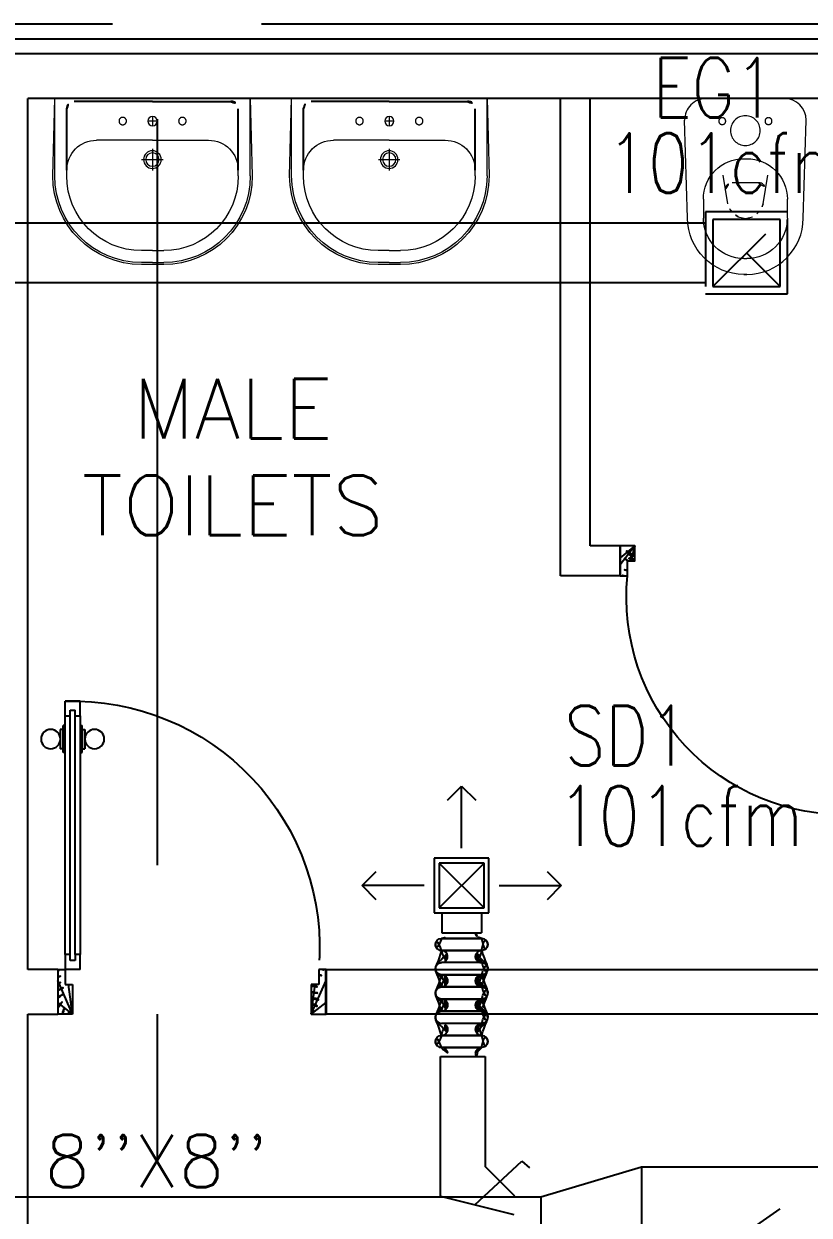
# Model space of a CAD drawing. Extents: x 417866230.2 to 417866327.8, y 43498045.5 to 43498135.4.
# Drawn here: x 417866270.148 to 417866272.781, y 43498117.929 to 43498121.922 of the extents above; entities that cross this region are included whole.
import ezdxf
from ezdxf.enums import TextEntityAlignment as Align

# ---------------------------------------------------------------- set-up
doc = ezdxf.new("R2010")
doc.units = 0
doc.header["$MEASUREMENT"] = 0
for name, pattern in [('CENTERX2', [4, 2.5, -0.5, 0.5, -0.5]), ('DASHED', [0.75, 0.5, -0.25]), ('HIDDEN', [0.375, 0.25, -0.125]), ('HIDDEN2', [0.1875, 0.125, -0.0625])]:
    doc.linetypes.add(name, pattern=pattern)
for name, color, linetype in [('A-JEERI', 9, 'CONTINUOUS'), ('AXES', 11, 'CENTERX2'), ('DOOR', 9, 'CONTINUOUS'), ('DUCT', 6, 'CONTINUOUS'), ('EXDUCT', 10, 'CONTINUOUS'), ('FIX', 9, 'CONTINUOUS'), ('HAT', 12, 'CONTINUOUS'), ('INSUL', 9, 'CONTINUOUS'), ('M-AC-FLEX', 3, 'CONTINUOUS'), ('M-EGU.', 2, 'CONTINUOUS'), ('RM-NAME', 9, 'CONTINUOUS'), ('SCD', 2, 'CONTINUOUS'), ('WALL', 4, 'CONTINUOUS')]:
    doc.layers.add(name, color=color, linetype=linetype)
doc.styles.add('ROMANS', font='ROMANS.shx', dxfattribs={"width": 0.6})

# ---------------------------------------------------------------- blocks, each defined once
blk = doc.blocks.new('RM1')
at = {"layer": 'RM-NAME', "style": 'ROMANS'}
for tag, p in [('ROOMNAME1', (0, 323.8095238059759)), ('ROOMNAME2', (0, 0))]:
    blk.add_attdef(tag, text='', height=200, dxfattribs=at).set_placement(p, align=Align.MIDDLE)
blk = doc.blocks.new('DOOR90')
at = {"layer": 'DOOR', "color": 7, "linetype": 'ByBlock'}
for p, q in [((-150, 0), (0, 0)), ((-150, 0), (-150, -25)), ((0, -50), (-113.7099299924448, 0)), ((0, -50), (-40.1457343158545, 0)), ((0, -50), (0, 0)), ((-1000, -25), (-1050, -25)), ((-1050, -75), (-1050, -25)), ((-1050, -25), (-1050, -75)), ((-1000, -25), (-1000, -41.9999999999709)), ((-877.6424572214019, -17.79999999995925), (-967.6424572214019, -17.79999999995925)), ((-967.6424572214019, -25), (-967.6424572214019, -17.79999999995925)), ((-955.0424572214251, -8.799999999959255), (-890.2424572213786, -8.799999999959255)), ((-955.0424572214251, -17.79999999995925), (-955.0424572214251, -8.799999999959255)), ((-955.0424572214251, -17.79999999995925), (-890.2424572213786, -17.79999999995925)), ((-890.2424572213786, -17.79999999995925), (-890.2424572213786, -8.799999999959255)), ((-877.6424572214019, -25), (-877.6424572214019, -17.79999999995925)), ((-200, -25), (-150, -25)), ((-200, -42), (-200, -25)), ((-150, -25), (-100, -25)), ((-150, -75), (-150, -25)), ((-100, -25), (-100, -50)), ((0, -50), (-100, -36.64271395650576)), ((-1000, -75), (-1050, -74.99999999947613)), ((-1000, -41.9999999999709), (-1020, -41.9999999999709)), ((-1020, -42), (-1020, -58)), ((-1000, -58), (-1020, -58)), ((-1000, -58), (-1000, -75)), ((-967.6424572214019, -75), (-967.6424572214019, -82.20000000004075)), ((-877.6424572214019, -75), (-877.6424572214019, -82.20000000004075)), ((-180, -42), (-200, -42)), ((-200, -58), (-180, -58)), ((-200, -75), (-200, -58)), ((-150, -75), (-200, -75)), ((-180, -58), (-180, -42)), ((-100, -50), (0, -50)), ((-877.6424572214019, -82.20000000004075), (-967.6424572214019, -82.20000000004075)), ((-955.0424572214251, -82.20000000004075), (-890.2424572213786, -82.20000000004075)), ((-955.0424572214251, -82.20000000004075), (-955.0424572214251, -91.20000000004075)), ((-955.0424572214251, -91.20000000004075), (-890.2424572213786, -91.20000000004075)), ((-890.2424572213786, -82.20000000004075), (-890.2424572213786, -91.20000000004075)), ((-150, -875), (-100, -875)), ((-150, -900), (-150, -875)), ((0, -850), (-113.7099299924448, -900)), ((-100, -875), (-100, -850)), ((0, -850), (-100, -863.3572860434942)), ((-100, -850), (0, -850)), ((0, -850), (-40.1457343158545, -900)), ((0, -850), (0, -900)), ((-150, -900), (0, -900)), ((0, -900), (-150, -900))]:
    blk.add_line(p, q, dxfattribs=at)
at = {"layer": 'DOOR', "linetype": 'ByBlock'}
for p, q in [((-200, -25), (-1000, -25)), ((-200, -42), (-1000, -41.9999999999709)), ((-200, -58), (-1000, -58)), ((-1000, -75), (-200, -75))]:
    blk.add_line(p, q, dxfattribs=at)
at = {"layer": 'DOOR', "color": 7, "linetype": 'ByBlock'}
for centre in [(-922.6424572214019, 23.53094421501737), (-922.6424572214019, -123.5309442149592)]:
    blk.add_circle(centre, 32.39999999998526, dxfattribs=at)
for centre, radius, start, end in [((0, -50), 154.4019578127773, 161.1052885482714, 166.2857707768669), ((0, -50), 94.40195781277725, 148.0181880328085, 180), ((0, -50), 134.4019578127773, 158.159849394549, 169.2800236450682), ((0, -50), 114.4019578127773, 154.0838418822192, 167.37742587102), ((0, -50), 74.40195781277725, 137.7764264185456, 180), ((0, -50), 54.40195781277725, 113.2073828924446, 180), ((0, -50), 34.40195781277725, 90, 180), ((0, -50), 14.40195781277725, 90, 180), ((0, -850), 134.4019578127773, 190.7199763549318, 201.840150605451), ((0, -850), 94.40195781277725, 180, 211.9818119671915), ((0, -850), 74.40195781277725, 180, 222.2235735814543), ((0, -850), 54.40195781277725, 180, 246.7926171075554), ((0, -850), 34.40195781277725, 180, 270), ((0, -850), 14.40195781277725, 180, 270), ((0, -850), 154.4019578127773, 193.7142292231331, 198.8947114517286)]:
    blk.add_arc(centre, radius, start, end, dxfattribs=at)
at = {"layer": 'DOOR', "linetype": 'HIDDEN', "ltscale": 0.5}
blk.add_arc((-222.2222222220153, -49.99999999976717), 828.155208510499, 178.270116378131, 275.0030377036063, dxfattribs=at)
blk = doc.blocks.new('LAV-003')
at = {"layer": 'FIX', "linetype": 'ByBlock'}
blk.add_line((-327.5, -25), (327.5, -25), dxfattribs=at)
at = {"layer": 'FIX', "linetype": 'Continuous', "lineweight": 20}
for p, q in [((-327.5, -285), (-327.5, -25)), ((327.5, -285), (327.5, -25)), ((0, -165), (-187.4999999999418, -165)), ((0, -165), (187.4999999999418, -165)), ((-287.5, -284.9999999999854), (-287.4999999999418, -264.9999999998545)), ((287.5, -284.9999999999854), (287.4999999999418, -264.9999999998545)), ((0, -535), (-37.5, -535)), ((0, -535), (37.5, -535)), ((0, -575), (-37.5, -575)), ((0, -575), (37.5, -575))]:
    blk.add_line(p, q, dxfattribs=at)
at = {"layer": 'FIX', "linetype": 'ByBlock', "ltscale": 0.3}
for p, q in [((-5.820766091346741e-11, -34.99999999755528), (-262.499999999709, -34.99999999752617)), ((5.820766091346741e-11, -34.99999999755528), (262.499999999709, -34.99999999752617)), ((-287.4999999999418, -264.999999999709), (-287.499999999709, -59.99999999749707)), ((287.4999999999418, -264.999999999709), (287.499999999709, -59.99999999749707))]:
    blk.add_line(p, q, dxfattribs=at)
at = {"layer": 'FIX', "lineweight": 20}
for p, q in [((-15.61226091062417, -100.9398738824166), (15.48742383631179, -100.9398738824166)), ((-2.491287887096405e-08, -85.39003150164353), (-2.491287887096405e-08, -116.4897162631896))]:
    blk.add_line(p, q, dxfattribs=at)
at = {"layer": 'FIX', "linetype": 'DASHED', "lineweight": 20, "ltscale": 0.04}
for p, q in [((0, -193.8699674672098), (0, -266.1300325327902)), ((-35.66062099515693, -230.4694115376333), (36.59944407042349, -230.4694115376333))]:
    blk.add_line(p, q, dxfattribs=at)
at = {"layer": 'FIX', "linetype": 'Continuous', "lineweight": 20}
blk.add_lwpolyline([(294.805849117809, -25.00000000005821), (-5.820766091346741e-11, -25), (-327.5, -25), (-334.5, -284.9999999999854, 0.414213562373095), (-37.5, -582), (0, -581.9999999982538), (37.5, -582, 0.414213562373095), (334.5, -285), (327.5, -25), (5.820766091346741e-11, -25)], format="xyb", dxfattribs=at)
at = {"layer": 'FIX', "linetype": 'HIDDEN', "lineweight": 20, "ltscale": 0.05}
for centre in [(-100, -100.9398738824166), (99.99999997508712, -100.9398738824166)]:
    blk.add_circle(centre, 12.43987389819046, dxfattribs=at)
at = {"layer": 'FIX', "lineweight": 20}
for centre, radius in [((-2.491287887096405e-08, -100.9398738824166), 15.54984237273808), ((0.4694115376332775, -230), 29.5), ((0.4694115376332775, -230), 22.5)]:
    blk.add_circle(centre, radius, dxfattribs=at)
at = {"layer": 'FIX', "linetype": 'ByBlock', "ltscale": 0.3}
for centre, start, end in [((-262.499999999709, -59.99999999752617), 90, 180), ((262.499999999709, -59.99999999752617), 0, 90)]:
    blk.add_arc(centre, 25, start, end, dxfattribs=at)
at = {"layer": 'FIX', "linetype": 'Continuous', "lineweight": 20}
for centre, radius, start, end in [((-187.4999999999418, -265), 100, 90, 180), ((187.4999999999418, -265), 100, 0, 90), ((-37.5, -285), 290, 180, 270), ((-37.5, -285), 250, 180, 270), ((37.5, -285), 290, 270, 0), ((37.5, -285), 250, 270, 0)]:
    blk.add_arc(centre, radius, start, end, dxfattribs=at)
blk = doc.blocks.new('WC')
at = {"layer": 'FIX', "lineweight": 20}
for p, q in [((474.9999999413267, 140.8204326525447), (537.9999999286374, 140.8204326525447)), ((394.8190632528858, 75.68691823486006), (490.3663137183757, 60.12952448159922)), ((338.9999999767169, 4.820432680950034), (338.9999999767169, -4.817951826087665)), ((533.686589507095, 24.24526864886866), (539.5413532510865, 0.001240431301994249)), ((539.5413532510865, 0.001240431301994249), (533.686589507095, -24.24278778629377)), ((673.9999998932471, 4.820432681706734), (673.9999998932471, -4.817951825360069)), ((490.3663137183757, -60.12704361174838), (394.8190632528858, -75.6844373869535)), ((537.9999999286374, -140.8179517899407), (474.9999999413267, -140.8179517899407)), ((213.1572988978005, -203.8179517742828), (210.0000000034925, -203.8179517742828))]:
    blk.add_line(p, q, dxfattribs=at)
at = {"layer": 'FIX', "linetype": 'Continuous', "lineweight": 20}
blk.add_line((420.1086438769707, -47.34975640615448), (420.4314501879271, 44.6286713128502), dxfattribs=at)
at = {"layer": 'FIX', "lineweight": 20}
for points in [[(210.0000000031432, -203.8179517742828, -0.4142135623720295), (137.0000000270666, -130.8179517899407), (137.0000000270666, 0.001240427664015442), (137.0000000270666, 130.8204326531268, -0.4142135623805538), (210.0000000088476, 203.8204326368577)], [(726.999999880034, -4.820432680658996), (726.999999880034, 4.817951825360069, 0.414213562373095), (537.9999999286374, 193.8179517767567), (210.0000000029104, 203.8179517742537)], [(726.999999880034, 4.820432680658996), (726.999999880034, -4.817951825360069, -0.414213562373095), (537.9999999286374, -193.8179517767567), (210.0000000029104, -203.8179517742537)]]:
    blk.add_lwpolyline(points, format="xyb", dxfattribs=at)
at = {"layer": 'FIX', "linetype": 'HIDDEN', "lineweight": 20, "ltscale": 0.05}
for centre in [(213.1572988978005, 77.50124041197705), (213.1572988978005, -77.49875954940217)]:
    blk.add_circle(centre, 11.63803426258817, dxfattribs=at)
at = {"layer": 'FIX', "linetype": 'HIDDEN2', "lineweight": 20, "ltscale": 0.3}
blk.add_circle((245, 0), 49.81065704648448, dxfattribs=at)
at = {"layer": 'FIX', "lineweight": 20}
for centre, radius, start, end in [((474.9999999444699, 4.820432684820844), 135.999999967722, 90.00000000333506, 180.0000000016675), ((537.9999999254942, 4.820432684820844), 135.999999967722, 359.9999999983325, 90), ((464.3609761304106, -17.61048578153714), 81.97430560104621, 51.07583289591406, 71.50404722140216), ((473.0448338629212, -6.857746605353896), 68.15291692588886, 27.15318190886178, 51.07583290867439), ((474.9999999413267, -4.817951825360069), 135.9999999645952, 180, 270), ((473.0448338628048, 6.860227468045196), 68.15291692606822, 308.9241670913256, 332.8468180911382), ((537.9999999286374, -4.817951825360069), 135.9999999645952, 270, 0), ((464.360976150725, 17.61296664757538), 81.97430559098913, 288.495952764492, 308.9241670913256)]:
    blk.add_arc(centre, radius, start, end, dxfattribs=at)
at = {"layer": 'FIX', "linetype": 'Continuous', "lineweight": 20}
for centre, start, end in [((442.6786698182113, 45.53535193303833), 88.38785175708362, 182.3337855616429), ((442.355863507255, -45.58543171666679), 177.6662144383571, 271.6121482429164)]:
    blk.add_arc(centre, 22.26568775101992, start, end, dxfattribs=at)

msp = doc.modelspace()

# ---------------------------------------------------------------- linework, layer by layer
at = {"layer": 'AXES'}
for p, q in [((417866230.9454184, 43498121.92208099), (417866300.0368633, 43498121.92208099)), ((417866270.5968633, 43498063.10208099), (417866270.5968633, 43498121.92208099))]:
    msp.add_line(p, q, dxfattribs=at)
at = {"layer": 'DOOR', "linetype": 'ByBlock'}
for q in [(417866272.1468633, 43498120.10837106), (417866272.1468633, 43498120.13193525), (417866272.1468633, 43498120.17208099)]:
    msp.add_line((417866272.1968632, 43498120.17208099), q, dxfattribs=at)
msp.add_lwpolyline([(417866272.1468632, 43498120.07208098), (417866272.1468632, 43498120.17208099), (417866272.1468632, 43498120.07208098), (417866272.1718633, 43498120.07208098), (417866272.1718633, 43498120.12208099), (417866272.1968632, 43498120.12208099), (417866272.1968632, 43498120.17208099), (417866272.183506, 43498120.12208099)], dxfattribs=at)
at = {"layer": 'DOOR', "linetype": 'ByBlock', "extrusion": (0, 0, -0.9999999999999998)}
for centre, major_axis, ratio, start_param, end_param in [((417866272.1968632, 43498120.17208099), (-0.02432585740098149, -0.02432585740098149), 0.9999999980101736, -0.7853981643923614, 0.7853981643923613), ((417866272.1968632, 43498120.22208099), (0.06675226383372117, -0.06675226383372117), 0.9999999997154557, 0.7853981635397204, 1.343586083062121), ((417866272.1355506, 43498120.19148286), (-0.06940805745641557, -0.04260931153294031), 0.9135415760986573, 4.3439187847685, 5.080859165886585)]:
    msp.add_ellipse(centre, major_axis=major_axis, ratio=ratio, start_param=start_param, end_param=end_param, dxfattribs=at)
at = {"layer": 'DOOR', "linetype": 'ByBlock', "extrusion": (0, 0, -1)}
for centre, major_axis, ratio, start_param, end_param in [((417866272.1968632, 43498120.17208099), (0.01018372190455905, -0.01018372190455905), 0.9999999999910854, 0.7853981634019056, 2.356194490187888), ((417866272.1968632, 43498120.17208099), (0.03846799291277888, -0.03846799291277888), 0.9999999983842791, 1.190443431403764, 1.951149247597502), ((417866272.1968632, 43498120.22208099), (0.09503653500091416, -0.09503653500091416), 0.9999999981210058, 0.9724970474053845, 1.166580701316087), ((417866272.1968632, 43498120.22208099), (-0.1091786697218845, -0.1091786697218845), 0.9999999888769485, -0.5460397141650581, -0.455623241756119)]:
    msp.add_ellipse(centre, major_axis=major_axis, ratio=ratio, start_param=start_param, end_param=end_param, dxfattribs=at)
at = {"layer": 'DOOR', "linetype": 'HIDDEN', "ltscale": 0.5, "extrusion": (0, 0, -1)}
msp.add_ellipse((417866272.8968633, 43498120.00020599), major_axis=(0.5151655094649454, -0.5151655094649454), ratio=0.9999999999351415, start_param=0.7510768820892314, end_param=2.455009536361686, dxfattribs=at)
at = {"layer": 'DUCT'}
for p, q in [((417866271.5445889, 43498117.99229097), (417866271.5445889, 43498118.46102054)), ((417866271.5445889, 43498118.46102054), (417866271.6945889, 43498118.46102054)), ((417866271.6945889, 43498118.46102054), (417866271.6945889, 43498118.09229097)), ((417866271.6600785, 43498117.96378146), (417866271.8179024, 43498118.11039875)), ((417866271.7945889, 43498117.99229097), (417866271.6945889, 43498118.09229097)), ((417866271.8179024, 43498118.11039875), (417866271.8179024, 43498118.11039875)), ((417866271.8179024, 43498118.11039875), (417866271.8437408, 43498118.08712427)), ((417866271.8811027, 43498117.99054228), (417866272.2193376, 43498118.09054228)), ((417866272.2193376, 43498118.09054228), (417866280.1641046, 43498118.09054228)), ((417866272.2193376, 43498118.09054228), (417866272.2193376, 43498117.79054227)), ((417866268.4796817, 43498117.99054228), (417866271.8811027, 43498117.99054228)), ((417866271.5445889, 43498117.99229097), (417866271.7907908, 43498117.93151411)), ((417866271.8811027, 43498117.99054228), (417866271.8811027, 43498117.79054227)), ((417866272.481824, 43498117.80907523), (417866272.683349, 43498117.95018454))]:
    msp.add_line(p, q, dxfattribs=at)
at = {"layer": 'EXDUCT', "linetype": 'Continuous'}
for p, q in [((417866272.4334249, 43498121.25427355), (417866261.9720961, 43498121.25427355)), ((417866272.4334249, 43498121.05427355), (417866261.9720961, 43498121.05427355))]:
    msp.add_line(p, q, dxfattribs=at)
at = {"layer": 'INSUL'}
for p, q in [((417866269.68314, 43498121.87208098), (417866273.8968632, 43498121.87208098)), ((417866269.68314, 43498121.82208098), (417866273.8968632, 43498121.82208098))]:
    msp.add_line(p, q, dxfattribs=at)
at = {"layer": 'M-AC-FLEX', "color": 11}
for p, q in [((417866271.5478028, 43498118.85616326), (417866271.6828984, 43498118.85616326)), ((417866271.5478028, 43498118.85616326), (417866271.6828984, 43498118.85616326)), ((417866271.6832555, 43498118.85616648), (417866271.5481599, 43498118.85616648)), ((417866271.6832555, 43498118.85616648), (417866271.5481599, 43498118.85616648)), ((417866271.5478028, 43498118.81614387), (417866271.6828984, 43498118.81614387)), ((417866271.5478028, 43498118.81614387), (417866271.6828984, 43498118.81614387)), ((417866271.6832555, 43498118.81614059), (417866271.5481599, 43498118.81614059)), ((417866271.6832555, 43498118.81614059), (417866271.5481599, 43498118.81614059)), ((417866271.6832555, 43498118.77540708), (417866271.5481599, 43498118.77540708)), ((417866271.6832555, 43498118.77540696), (417866271.5481599, 43498118.77540696)), ((417866271.6832555, 43498118.77540684), (417866271.5481599, 43498118.77540684)), ((417866271.6832555, 43498118.77540683), (417866271.5481599, 43498118.77540683)), ((417866271.5478028, 43498118.7346765), (417866271.6828984, 43498118.7346765)), ((417866271.5478028, 43498118.7346765), (417866271.6828984, 43498118.7346765)), ((417866271.6832555, 43498118.73467351), (417866271.5481599, 43498118.73467351)), ((417866271.6832555, 43498118.73467349), (417866271.5481599, 43498118.73467349)), ((417866271.6832555, 43498118.73467337), (417866271.5481599, 43498118.73467337)), ((417866271.6832555, 43498118.73467326), (417866271.5481599, 43498118.73467326)), ((417866271.6832555, 43498118.73467322), (417866271.5481599, 43498118.73467322)), ((417866271.6832555, 43498118.73467322), (417866271.5481599, 43498118.73467322)), ((417866271.5478028, 43498118.69393647), (417866271.6828984, 43498118.69393647)), ((417866271.5478028, 43498118.69393647), (417866271.6828984, 43498118.69393647)), ((417866271.6832555, 43498118.69393975), (417866271.5481599, 43498118.69393975)), ((417866271.6832555, 43498118.69393975), (417866271.5481599, 43498118.69393975)), ((417866271.6832555, 43498118.69393972), (417866271.5481599, 43498118.69393972)), ((417866271.6832555, 43498118.6939397), (417866271.5481599, 43498118.6939397)), ((417866271.6832555, 43498118.6939396), (417866271.5481599, 43498118.6939396)), ((417866271.6832555, 43498118.69393959), (417866271.5481599, 43498118.69393959)), ((417866271.6832555, 43498118.69393948), (417866271.5481599, 43498118.69393948)), ((417866271.6832555, 43498118.69393947), (417866271.5481599, 43498118.69393947)), ((417866271.6832555, 43498118.69393947), (417866271.5481599, 43498118.69393947)), ((417866271.6832555, 43498118.69393945), (417866271.5481599, 43498118.69393945)), ((417866271.5478028, 43498118.65320913), (417866271.6828984, 43498118.65320913)), ((417866271.5478028, 43498118.65320913), (417866271.6828984, 43498118.65320913)), ((417866271.6832555, 43498118.65320615), (417866271.5481599, 43498118.65320615)), ((417866271.6832555, 43498118.65320613), (417866271.5481599, 43498118.65320613)), ((417866271.6832555, 43498118.65320613), (417866271.5481599, 43498118.65320613)), ((417866271.6832555, 43498118.65320612), (417866271.5481599, 43498118.65320612)), ((417866271.6832555, 43498118.65320601), (417866271.5481599, 43498118.65320601)), ((417866271.6832555, 43498118.653206), (417866271.5481599, 43498118.653206)), ((417866271.6832555, 43498118.6532059), (417866271.5481599, 43498118.6532059)), ((417866271.6832555, 43498118.65320589), (417866271.5481599, 43498118.65320589)), ((417866271.6832555, 43498118.65320586), (417866271.5481599, 43498118.65320586)), ((417866271.6832555, 43498118.65320586), (417866271.5481599, 43498118.65320586)), ((417866271.5478028, 43498118.61246911), (417866271.6828984, 43498118.61246911)), ((417866271.5478028, 43498118.61246911), (417866271.6828984, 43498118.61246911)), ((417866271.6832555, 43498118.61247239), (417866271.5481599, 43498118.61247239)), ((417866271.6832555, 43498118.61247239), (417866271.5481599, 43498118.61247239)), ((417866271.6832555, 43498118.61247234), (417866271.5481599, 43498118.61247234)), ((417866271.6832555, 43498118.61247223), (417866271.5481599, 43498118.61247223)), ((417866271.6832555, 43498118.61247211), (417866271.5481599, 43498118.61247211)), ((417866271.6832555, 43498118.61247209), (417866271.5481599, 43498118.61247209)), ((417866271.6832555, 43498118.57173877), (417866271.5481599, 43498118.57173877)), ((417866271.6832555, 43498118.57173876), (417866271.5481599, 43498118.57173876)), ((417866271.6832555, 43498118.57173864), (417866271.5481599, 43498118.57173864)), ((417866271.6832555, 43498118.57173853), (417866271.5481599, 43498118.57173853)), ((417866271.5478028, 43498118.53100186), (417866271.6828984, 43498118.53100186)), ((417866271.5478028, 43498118.53100186), (417866271.6828984, 43498118.53100186)), ((417866271.5478028, 43498118.53100173), (417866271.6828984, 43498118.53100173)), ((417866271.5478028, 43498118.53100173), (417866271.6828984, 43498118.53100173)), ((417866271.6832555, 43498118.53100508), (417866271.5481599, 43498118.53100508)), ((417866271.6832555, 43498118.53100508), (417866271.5481599, 43498118.53100508)), ((417866271.6832555, 43498118.53100501), (417866271.5481599, 43498118.53100501)), ((417866271.6832555, 43498118.53100501), (417866271.5481599, 43498118.53100501)), ((417866271.5478028, 43498118.49098247), (417866271.6828984, 43498118.49098247)), ((417866271.5478028, 43498118.49098247), (417866271.6828984, 43498118.49098247)), ((417866271.5478028, 43498118.49098235), (417866271.6828984, 43498118.49098235)), ((417866271.5478028, 43498118.49098235), (417866271.6828984, 43498118.49098235)), ((417866271.6832555, 43498118.49097919), (417866271.5481599, 43498118.49097919)), ((417866271.6832555, 43498118.49097919), (417866271.5481599, 43498118.49097919)), ((417866271.6832555, 43498118.49097912), (417866271.5481599, 43498118.49097912)), ((417866271.6832555, 43498118.49097912), (417866271.5481599, 43498118.49097912))]:
    msp.add_line(p, q, dxfattribs=at)
at = {"layer": 'M-AC-FLEX'}
for points in [[(417866271.5481599, 43498118.85616641, 0.9998379277357049), (417866271.5474457, 43498118.8161407)], [(417866271.5481599, 43498118.85616641, 0.9998379277357049), (417866271.5474457, 43498118.8161407)], [(417866271.5481599, 43498118.8161407, -0.9998379277357049), (417866271.5474457, 43498118.85616641)], [(417866271.5481599, 43498118.8161407, -0.9998379277357049), (417866271.5474457, 43498118.85616641)], [(417866271.5481702, 43498118.85616648, -0.004509969774748916), (417866271.5478028, 43498118.8561632, 0.008922227067377475), (417866271.5470886, 43498118.8561632)], [(417866271.5478028, 43498118.8561632, 0.008922204748517097), (417866271.5470886, 43498118.8561632)], [(417866271.5474457, 43498118.85616641, -0.004461024754221227), (417866271.5478028, 43498118.8561632)], [(417866271.5474457, 43498118.85616641, -0.004461024754221227), (417866271.5478028, 43498118.8561632)], [(417866271.5481599, 43498118.85616641, 0.3943784874611519), (417866271.5684794, 43498118.87514534, 0.3943784874611519)], [(417866271.6832555, 43498118.85616641, -0.3943784874611519), (417866271.662936, 43498118.87514534, -0.3943784874611519)], [(417866271.6629361, 43498118.87514534, 0.3943788644347482), (417866271.6832555, 43498118.85616641)], [(417866271.682531, 43498118.85616648, 0.004509969774748916), (417866271.6828984, 43498118.8561632, -1.018005099723095), (417866271.6828984, 43498118.8161438)], [(417866271.682531, 43498118.81614058, -0.004509969774748916), (417866271.6828984, 43498118.8161438, 1.018005099723095), (417866271.6828984, 43498118.8561632)], [(417866271.5481599, 43498118.8161407, -1), (417866271.5481599, 43498118.77540701, 0.9999999999999997), (417866271.5481599, 43498118.73467331)], [(417866271.5481702, 43498118.81614058, 0.004509969774748916), (417866271.5478028, 43498118.8161438, -0.008922227067377475), (417866271.5470886, 43498118.8161438)], [(417866271.5478028, 43498118.8161438, -0.008922204748517097), (417866271.5470886, 43498118.8161438)], [(417866271.5474457, 43498118.8161407, 0.004461024754221227), (417866271.5478028, 43498118.8161438)], [(417866271.5474457, 43498118.8161407, 0.004461024754221227), (417866271.5478028, 43498118.8161438)], [(417866271.6832555, 43498118.77540701, -1), (417866271.6832555, 43498118.8161407)], [(417866271.6832555, 43498118.8161407, 1), (417866271.6832555, 43498118.77540701, -0.9999999999999997), (417866271.6832555, 43498118.73467331)], [(417866271.5664485, 43498118.80473663, -0.5549272424908399), (417866271.5481599, 43498118.77540702, 0.9999999999999997), (417866271.5481599, 43498118.73467333)], [(417866271.5481599, 43498118.69393963, 1), (417866271.5481599, 43498118.73467333, -0.9999999999999997), (417866271.5481599, 43498118.77540702)], [(417866271.5664485, 43498118.70534371, 0.5549272424908399), (417866271.5481599, 43498118.73467331, -0.9999999999999997), (417866271.5481599, 43498118.77540701)], [(417866271.6832555, 43498118.77540702, -0.5549272424908399), (417866271.6649668, 43498118.80473663, -0.5549272424908399)], [(417866271.6649668, 43498118.80473663, 0.5549272424908399), (417866271.6832555, 43498118.77540702, -0.9999999999999997), (417866271.6832555, 43498118.73467333)], [(417866271.6832555, 43498118.69393963, -1), (417866271.6832555, 43498118.73467333, 0.9999999999999997), (417866271.6832555, 43498118.77540702)], [(417866271.6649668, 43498118.70534371, -0.5549272424908399), (417866271.6832555, 43498118.73467331, 0.9999999999999997), (417866271.6832555, 43498118.77540701)], [(417866271.6832555, 43498118.77540702, -1), (417866271.6832555, 43498118.73467333)], [(417866271.6832555, 43498118.73467333, 1), (417866271.6832555, 43498118.77540702)], [(417866271.6832555, 43498118.73467331, 1), (417866271.6832555, 43498118.77540701)], [(417866271.6832555, 43498118.77540701, -1), (417866271.6832555, 43498118.73467331)], [(417866271.5481599, 43498118.73467333, -1), (417866271.5481599, 43498118.69393963, 0.9999999999999997), (417866271.5481599, 43498118.65320594)], [(417866271.5481599, 43498118.73467333, -0.3143518314788673), (417866271.529146, 43498118.74744458, -0.3143518314788673)], [(417866271.529146, 43498118.74744456, 0.3045774732036388), (417866271.5474457, 43498118.73467333)], [(417866271.5481702, 43498118.73467321, 0.004509969774748916), (417866271.5478028, 43498118.73467643, -0.008922227067377475), (417866271.5470886, 43498118.73467643)], [(417866271.5478028, 43498118.73467643, -0.008922204748517097), (417866271.5470886, 43498118.73467643)], [(417866271.547301, 43498118.7346765, 0.001807992435049737), (417866271.5474457, 43498118.73467333)], [(417866271.5481599, 43498118.73467333, -0.01068952772708075), (417866271.5473042, 43498118.7346765, -0.01068952772708075)], [(417866271.5474457, 43498118.73467333, 0.004461024754221227), (417866271.5478028, 43498118.73467643)], [(417866271.5474457, 43498118.73467333, 0.004461024754221227), (417866271.5478028, 43498118.73467643)], [(417866271.6832555, 43498118.73467333, 1), (417866271.6832555, 43498118.69393963)], [(417866271.6832555, 43498118.69393963, -1), (417866271.6832555, 43498118.73467333)], [(417866271.6832555, 43498118.73467333, 1), (417866271.6832555, 43498118.69393963, -0.9999999999999997), (417866271.6832555, 43498118.65320594)], [(417866271.6832555, 43498118.73467331, 0.5549272424908399), (417866271.6649668, 43498118.70534371, 0.5549272424908399)], [(417866271.682531, 43498118.73467321, -0.004509970592332896), (417866271.6828984, 43498118.73467643, 0.3143822707148378), (417866271.7019123, 43498118.74744458, 0.3143822707148378)], [(417866271.6836168, 43498118.7346765, -0.008975123060799558), (417866271.6828984, 43498118.73467643)], [(417866271.5664485, 43498118.72326927, -0.5549272424908399), (417866271.5481599, 43498118.69393966, 0.9999999999999997), (417866271.5481599, 43498118.65320597)], [(417866271.5664485, 43498118.72326925, -0.5549272424908399), (417866271.5481599, 43498118.69393965, 0.9999999999999997), (417866271.5481599, 43498118.65320595)], [(417866271.5670761, 43498118.72185524, -0.5303388422204236), (417866271.5481599, 43498118.69393965, 0.9999999999999997), (417866271.5481599, 43498118.65320595)], [(417866271.5481599, 43498118.61247227, 1), (417866271.5481599, 43498118.65320597, -0.9999999999999997), (417866271.5481599, 43498118.69393966)], [(417866271.5670761, 43498118.62529036, 0.5303388422204236), (417866271.5481599, 43498118.65320595, -0.9999999999999997), (417866271.5481599, 43498118.69393965)], [(417866271.5664485, 43498118.62387635, 0.5549272424908399), (417866271.5481599, 43498118.65320595, -0.9999999999999997), (417866271.5481599, 43498118.69393965)], [(417866271.5664485, 43498118.62387633, 0.5549272424908399), (417866271.5481599, 43498118.65320594, -0.9999999999999997), (417866271.5481599, 43498118.69393963)], [(417866271.5481599, 43498118.69393963, 0.3143518314788673), (417866271.529146, 43498118.68116838, 0.3143518314788673)], [(417866271.529146, 43498118.6811684, -0.3045774732036388), (417866271.5474457, 43498118.69393963)], [(417866271.5481702, 43498118.69393975, -0.004509969774748916), (417866271.5478028, 43498118.69393653, 0.008922227067377475), (417866271.5470886, 43498118.69393653)], [(417866271.5478028, 43498118.69393653, 0.008922204748517097), (417866271.5470886, 43498118.69393653)], [(417866271.547301, 43498118.69393647, -0.001807992435049737), (417866271.5474457, 43498118.69393963)], [(417866271.5481599, 43498118.69393963, 0.01068952772708075), (417866271.5473042, 43498118.69393647, 0.01068952772708075)], [(417866271.5474457, 43498118.69393963, -0.004461024754221227), (417866271.5478028, 43498118.69393653)], [(417866271.5474457, 43498118.69393963, -0.004461024754221227), (417866271.5478028, 43498118.69393653)], [(417866271.6832555, 43498118.69393966, -0.5549272424908399), (417866271.6649668, 43498118.72326927, -0.5549272424908399)], [(417866271.6649668, 43498118.72326927, 0.5549272424908399), (417866271.6832555, 43498118.69393966, -0.9999999999999997), (417866271.6832555, 43498118.65320597)], [(417866271.6832555, 43498118.69393965, -0.5549272424908399), (417866271.6649668, 43498118.72326925, -0.5549272424908399)], [(417866271.6649668, 43498118.72326925, 0.5549272424908399), (417866271.6832555, 43498118.69393965, -0.9999999999999997), (417866271.6832555, 43498118.65320595)], [(417866271.6832555, 43498118.69393965, -0.5303388422204236), (417866271.6643392, 43498118.72185524, -0.5303388422204236)], [(417866271.6643392, 43498118.72185524, 0.5303388422204236), (417866271.6832555, 43498118.69393965, -0.9999999999999997), (417866271.6832555, 43498118.65320595)], [(417866271.6832555, 43498118.61247227, -1), (417866271.6832555, 43498118.65320597, 0.9999999999999997), (417866271.6832555, 43498118.69393966)], [(417866271.6643392, 43498118.62529036, -0.5303388422204236), (417866271.6832555, 43498118.65320595, 0.9999999999999997), (417866271.6832555, 43498118.69393965)], [(417866271.6649668, 43498118.62387635, -0.5549272424908399), (417866271.6832555, 43498118.65320595, 0.9999999999999997), (417866271.6832555, 43498118.69393965)], [(417866271.6649668, 43498118.62387633, -0.5549272424908399), (417866271.6832555, 43498118.65320594, 0.9999999999999997), (417866271.6832555, 43498118.69393963)], [(417866271.682531, 43498118.69393975, 0.004509970592332896), (417866271.6828984, 43498118.69393653, -0.3143822707148378), (417866271.7019123, 43498118.68116838, -0.3143822707148378)], [(417866271.6836168, 43498118.69393647, 0.008975123060799558), (417866271.6828984, 43498118.69393653)], [(417866271.6832555, 43498118.69393966, -1), (417866271.6832555, 43498118.65320597)], [(417866271.6832555, 43498118.65320597, 1), (417866271.6832555, 43498118.69393966)], [(417866271.6832555, 43498118.69393965, -1), (417866271.6832555, 43498118.65320595)], [(417866271.6832555, 43498118.65320595, 1), (417866271.6832555, 43498118.69393965)], [(417866271.6832555, 43498118.65320595, 1), (417866271.6832555, 43498118.69393965)], [(417866271.6832555, 43498118.69393965, -1), (417866271.6832555, 43498118.65320595)], [(417866271.6832555, 43498118.65320594, 1), (417866271.6832555, 43498118.69393963)], [(417866271.6832555, 43498118.69393963, -1), (417866271.6832555, 43498118.65320594)], [(417866271.5481599, 43498118.65320597, -1), (417866271.5481599, 43498118.61247227, 0.9999999999999997), (417866271.5481599, 43498118.57173858)], [(417866271.5481599, 43498118.65320597, -0.3143518314788673), (417866271.529146, 43498118.66597722, -0.3143518314788673)], [(417866271.529146, 43498118.6659772, 0.3045774732036388), (417866271.5474457, 43498118.65320597)], [(417866271.5481702, 43498118.65320585, 0.004509969774748916), (417866271.5478028, 43498118.65320907, -0.008922227067377475), (417866271.5470886, 43498118.65320907)], [(417866271.5478028, 43498118.65320907, -0.008922204748517097), (417866271.5470886, 43498118.65320907)], [(417866271.547301, 43498118.65320913, 0.001807992435049737), (417866271.5474457, 43498118.65320597)], [(417866271.5481599, 43498118.65320597, -0.01068952772708075), (417866271.5473042, 43498118.65320913, -0.01068952772708075)], [(417866271.5474457, 43498118.65320597, 0.004461024754221227), (417866271.5478028, 43498118.65320907)], [(417866271.5474457, 43498118.65320597, 0.004461024754221227), (417866271.5478028, 43498118.65320907)], [(417866271.6832555, 43498118.61247227, -1), (417866271.6832555, 43498118.65320597)], [(417866271.6832555, 43498118.65320597, 1), (417866271.6832555, 43498118.61247227, -0.9999999999999997), (417866271.6832555, 43498118.57173858)], [(417866271.6832555, 43498118.65320597, 1), (417866271.6832555, 43498118.61247227)], [(417866271.6832555, 43498118.65320595, 0.5303388422204236), (417866271.6643392, 43498118.62529036, 0.5303388422204236)], [(417866271.6832555, 43498118.65320595, 0.5549272424908399), (417866271.6649668, 43498118.62387635, 0.5549272424908399)], [(417866271.6832555, 43498118.65320594, 0.5549272424908399), (417866271.6649668, 43498118.62387633, 0.5549272424908399)], [(417866271.682531, 43498118.65320585, -0.004509970592332896), (417866271.6828984, 43498118.65320907, 0.3143822707148378), (417866271.7019123, 43498118.66597722, 0.3143822707148378)], [(417866271.6836168, 43498118.65320913, -0.008975123060799558), (417866271.6828984, 43498118.65320907)], [(417866271.5664485, 43498118.64180189, -0.5549272424908399), (417866271.5481599, 43498118.61247229, 0.9999999999999997), (417866271.5481599, 43498118.57173859)], [(417866271.5481599, 43498118.5310049, 1), (417866271.5481599, 43498118.57173859, -0.9999999999999997), (417866271.5481599, 43498118.61247229)], [(417866271.5664485, 43498118.54240897, 0.5549272424908399), (417866271.5481599, 43498118.57173858, -0.9999999999999997), (417866271.5481599, 43498118.61247227)], [(417866271.5481599, 43498118.61247227, 0.3143518314788673), (417866271.529146, 43498118.59970102, 0.3143518314788673)], [(417866271.529146, 43498118.59970104, -0.3045774732036388), (417866271.5474457, 43498118.61247227)], [(417866271.5481702, 43498118.61247239, -0.004509969774748916), (417866271.5478028, 43498118.61246917, 0.008922227067377475), (417866271.5470886, 43498118.61246917)], [(417866271.5478028, 43498118.61246917, 0.008922204748517097), (417866271.5470886, 43498118.61246917)], [(417866271.547301, 43498118.61246911, -0.001807992435049737), (417866271.5474457, 43498118.61247227)], [(417866271.5481599, 43498118.61247227, 0.01068952772708075), (417866271.5473042, 43498118.61246911, 0.01068952772708075)], [(417866271.5474457, 43498118.61247227, -0.004461024754221227), (417866271.5478028, 43498118.61246917)], [(417866271.5474457, 43498118.61247227, -0.004461024754221227), (417866271.5478028, 43498118.61246917)], [(417866271.6832555, 43498118.61247229, -0.5549272424908399), (417866271.6649668, 43498118.64180189, -0.5549272424908399)], [(417866271.6649668, 43498118.64180189, 0.5549272424908399), (417866271.6832555, 43498118.61247229, -0.9999999999999997), (417866271.6832555, 43498118.57173859)], [(417866271.6832555, 43498118.5310049, -1), (417866271.6832555, 43498118.57173859, 0.9999999999999997), (417866271.6832555, 43498118.61247229)], [(417866271.6649668, 43498118.54240897, -0.5549272424908399), (417866271.6832555, 43498118.57173858, 0.9999999999999997), (417866271.6832555, 43498118.61247227)], [(417866271.682531, 43498118.61247239, 0.004509970592332896), (417866271.6828984, 43498118.61246917, -0.3143822707148378), (417866271.7019123, 43498118.59970102, -0.3143822707148378)], [(417866271.6836168, 43498118.61246911, 0.008975123060799558), (417866271.6828984, 43498118.61246917)], [(417866271.6832555, 43498118.61247229, -1), (417866271.6832555, 43498118.57173859)], [(417866271.6832555, 43498118.57173859, 1), (417866271.6832555, 43498118.61247229)], [(417866271.6832555, 43498118.57173858, 1), (417866271.6832555, 43498118.61247227)], [(417866271.6832555, 43498118.61247227, -1), (417866271.6832555, 43498118.57173858)], [(417866271.6832555, 43498118.57173859, 1), (417866271.6832555, 43498118.5310049)], [(417866271.6832555, 43498118.57173858, 0.5549272424908399), (417866271.6649668, 43498118.54240897, 0.5549272424908399)], [(417866271.5481599, 43498118.53100502, 0.9998379277357049), (417866271.5474457, 43498118.49097931)], [(417866271.5481599, 43498118.53100502, 0.9998379277357049), (417866271.5474457, 43498118.49097931)], [(417866271.5481599, 43498118.5310049, 0.9998379277357049), (417866271.5474457, 43498118.49097919)], [(417866271.5481599, 43498118.5310049, 0.9998379277357049), (417866271.5474457, 43498118.49097919)], [(417866271.5481599, 43498118.49097931, -0.9998379277357049), (417866271.5474457, 43498118.53100502)], [(417866271.5481599, 43498118.49097931, -0.9998379277357049), (417866271.5474457, 43498118.53100502)], [(417866271.5481599, 43498118.49097919, -0.9998379277357049), (417866271.5474457, 43498118.5310049)], [(417866271.5481599, 43498118.49097919, -0.9998379277357049), (417866271.5474457, 43498118.5310049)], [(417866271.5481702, 43498118.53100508, -0.004509969774748916), (417866271.5478028, 43498118.53100181, 0.008922227067377475), (417866271.5470886, 43498118.53100181)], [(417866271.5481702, 43498118.53100502, -0.004509969774748916), (417866271.5478028, 43498118.5310018, 0.008922227067377475), (417866271.5470886, 43498118.5310018)], [(417866271.5478028, 43498118.53100181, 0.008922204748517097), (417866271.5470886, 43498118.53100181)], [(417866271.5478028, 43498118.5310018, 0.008922204748517097), (417866271.5470886, 43498118.5310018)], [(417866271.5474457, 43498118.53100502, -0.004461024754221227), (417866271.5478028, 43498118.53100181)], [(417866271.5474457, 43498118.53100502, -0.004461024754221227), (417866271.5478028, 43498118.53100181)], [(417866271.5474457, 43498118.5310049, -0.004461024754221227), (417866271.5478028, 43498118.5310018)], [(417866271.5474457, 43498118.5310049, -0.004461024754221227), (417866271.5478028, 43498118.5310018)], [(417866271.682531, 43498118.53100508, 0.004509969774748916), (417866271.6828984, 43498118.53100181, -1.018005099723095), (417866271.6828984, 43498118.49098241)], [(417866271.682531, 43498118.53100502, 0.004509969774748916), (417866271.6828984, 43498118.5310018, -1.018005099723095), (417866271.6828984, 43498118.4909824)], [(417866271.682531, 43498118.49097919, -0.004509969774748916), (417866271.6828984, 43498118.49098241, 1.018005099723095), (417866271.6828984, 43498118.53100181)], [(417866271.682531, 43498118.49097912, -0.004509969774748916), (417866271.6828984, 43498118.4909824, 1.018005099723095), (417866271.6828984, 43498118.5310018)], [(417866271.5481702, 43498118.49097919, 0.004509969774748916), (417866271.5478028, 43498118.49098241, -0.008922227067377475), (417866271.5470886, 43498118.49098241)], [(417866271.5478028, 43498118.49098241, -0.008922204748517097), (417866271.5470886, 43498118.49098241)], [(417866271.5478028, 43498118.4909824, -0.008922204748517097), (417866271.5470886, 43498118.4909824)], [(417866271.5481702, 43498118.49097912, 0.004509969774748916), (417866271.5478028, 43498118.4909824, -0.008922227067377475), (417866271.5470886, 43498118.4909824)], [(417866271.5474457, 43498118.49097931, 0.004461024754221227), (417866271.5478028, 43498118.49098241)], [(417866271.5474457, 43498118.49097931, 0.004461024754221227), (417866271.5478028, 43498118.49098241)], [(417866271.5474457, 43498118.49097919, 0.004461024754221227), (417866271.5478028, 43498118.4909824)], [(417866271.5474457, 43498118.49097919, 0.004461024754221227), (417866271.5478028, 43498118.4909824)], [(417866271.5481599, 43498118.49097931, -0.5663286393611474), (417866271.5661266, 43498118.46102054, -0.5663286393611474)], [(417866271.6652887, 43498118.46102054, -0.5663286393611474), (417866271.6832555, 43498118.49097931)], [(417866271.6832555, 43498118.49097931, 0.5663286393611474), (417866271.6652887, 43498118.46102054, 0.5663286393611474)], [(417866271.5664485, 43498118.47957523, -0.2410241665512229), (417866271.5661266, 43498118.46102054, -0.2410241665512229)], [(417866271.6652887, 43498118.46102053, -0.2410239215956276), (417866271.6649668, 43498118.47957523)], [(417866271.6649668, 43498118.47957523, 0.2410245297786022), (417866271.6652888, 43498118.46102052, 0.2410245297786022)]]:
    msp.add_lwpolyline(points, format="xyb", dxfattribs=at)
at = {"layer": 'M-EGU.', "linetype": 'HIDDEN'}
for p, q in [((417866272.4334249, 43498121.29177354), (417866272.4334249, 43498121.01677354)), ((417866272.7084249, 43498121.29177354), (417866272.4334249, 43498121.29177354)), ((417866272.7084249, 43498121.01677354), (417866272.7084249, 43498121.29177354)), ((417866272.4584249, 43498121.04177354), (417866272.6834249, 43498121.26677354)), ((417866272.5709249, 43498121.15427355), (417866272.6834249, 43498121.04177354)), ((417866272.4334249, 43498121.01677354), (417866272.7084249, 43498121.01677354)), ((417866271.5409005, 43498119.10847634), (417866271.5409005, 43498118.95847784)), ((417866271.690899, 43498119.10847634), (417866271.5409005, 43498119.10847634)), ((417866271.5409005, 43498119.10847634), (417866271.690899, 43498118.95847784)), ((417866271.5409005, 43498118.95847784), (417866271.690899, 43498119.10847634)), ((417866271.690899, 43498118.95847784), (417866271.690899, 43498119.10847634)), ((417866271.5409005, 43498118.95847784), (417866271.690899, 43498118.95847784))]:
    msp.add_line(p, q, dxfattribs=at)
at = {"layer": 'M-EGU.'}
for p, q in [((417866272.4584249, 43498121.26677354), (417866272.4584249, 43498121.04177354)), ((417866272.6834249, 43498121.26677354), (417866272.4584249, 43498121.26677354)), ((417866272.6834249, 43498121.04177354), (417866272.6834249, 43498121.26677354)), ((417866272.4584249, 43498121.04177354), (417866272.6834249, 43498121.04177354)), ((417866271.5687597, 43498119.31966711), (417866271.6158997, 43498119.36680709)), ((417866271.6158997, 43498119.15935325), (417866271.6158997, 43498119.36680709)), ((417866271.6158997, 43498119.36680709), (417866271.6630397, 43498119.31966711)), ((417866271.524234, 43498119.12514284), (417866271.524234, 43498118.94181134)), ((417866271.7075655, 43498119.12514284), (417866271.524234, 43498119.12514284)), ((417866271.7075655, 43498118.94181134), (417866271.7075655, 43498119.12514284)), ((417866271.2825697, 43498119.03347709), (417866271.3297097, 43498119.08061707)), ((417866271.9020898, 43498119.08061707), (417866271.9492297, 43498119.03347709)), ((417866271.3297097, 43498118.98633711), (417866271.2825697, 43498119.03347709)), ((417866271.4900236, 43498119.03347709), (417866271.2825697, 43498119.03347709)), ((417866271.7417759, 43498119.03347709), (417866271.9492297, 43498119.03347709)), ((417866271.9492297, 43498119.03347709), (417866271.9020898, 43498118.98633711)), ((417866271.524234, 43498118.94181134), (417866271.7075655, 43498118.94181134)), ((417866271.5492337, 43498118.94181134), (417866271.5492337, 43498118.87514534)), ((417866271.6825657, 43498118.94181134), (417866271.6825657, 43498118.87514534)), ((417866271.5492337, 43498118.87514534), (417866271.6825657, 43498118.87514534))]:
    msp.add_line(p, q, dxfattribs=at)
at = {"layer": 'WALL'}
for p, q in [((417866270.1618633, 43498118.75212467), (417866270.1618633, 43498121.67208099)), ((417866273.0468633, 43498121.67208099), (417866270.1618633, 43498121.67208099)), ((417866271.9468632, 43498120.07208098), (417866271.9468632, 43498121.67208099)), ((417866272.0468633, 43498120.17208099), (417866272.0468633, 43498121.67208099)), ((417866272.1468632, 43498120.17208099), (417866272.0468633, 43498120.17208099)), ((417866272.1468632, 43498120.17208099), (417866272.1468632, 43498120.07208098)), ((417866272.1468632, 43498120.07208098), (417866271.9468632, 43498120.07208098)), ((417866270.2618632, 43498118.75212467), (417866270.1618633, 43498118.75212467)), ((417866270.2618632, 43498118.75212467), (417866270.2618632, 43498118.60208099)), ((417866271.1593616, 43498118.75212467), (417866273.0468633, 43498118.75212467)), ((417866271.1593616, 43498118.75212467), (417866271.1593638, 43498118.60208162)), ((417866270.1618633, 43498118.60208099), (417866270.2618632, 43498118.60208099)), ((417866270.1618633, 43498116.74706616), (417866270.1618633, 43498118.60208099)), ((417866274.1968632, 43498118.60212467), (417866271.1593616, 43498118.60208162))]:
    msp.add_line(p, q, dxfattribs=at)

# ---------------------------------------------------------------- block references
at = {"layer": 'A-JEERI', "linetype": 'ByBlock', "xscale": -0.001000000047497451, "yscale": 0.0009999999892897904, "zscale": 0.001}
for p in [(417866270.579784, 43498121.69708098), (417866271.3735325, 43498121.69708098)]:
    msp.add_blockref('LAV-003', p, dxfattribs=at)
at = {"layer": 'DOOR', "xscale": -0.0009999999892897904, "yscale": 0.0009999999892897904, "zscale": 0.001, "rotation": 90}
msp.add_blockref('DOOR90', (417866270.2618632, 43498118.60208099), dxfattribs=at)
at = {"layer": 'HAT'}
ref = msp.add_blockref('RM1', (417866270.8488892, 43498120.30792343), dxfattribs=dict(at, xscale=0.001000000047497451, yscale=0.0009999999892897904, zscale=0.001))
ref.add_attrib('ROOMNAME2', 'TOILETS', dxfattribs={"layer": 'RM-NAME', "height": 0.2, "style": 'ROMANS'}).set_placement((417866270.8488892, 43498120.30792343), align=Align.MIDDLE)
ref.add_attrib('ROOMNAME1', 'MALE', dxfattribs={"layer": 'RM-NAME', "height": 0.2, "style": 'ROMANS'}).set_placement((417866270.8488892, 43498120.63173296), align=Align.MIDDLE)
at = {"layer": 'WALL', "xscale": -0.0009999999892897904, "yscale": 0.0009999999892897904, "zscale": 0.001, "rotation": 90}
msp.add_blockref('WC', (417866272.5670774, 43498121.80908099), dxfattribs=at)

# ---------------------------------------------------------------- texts
at = {"layer": 'SCD', "style": 'ROMANS', "width": 0.8}
for s, p in [('EG1', (417866272.2565905, 43498121.60794924)), ('101cfm', (417866272.1031095, 43498121.35523234)), ('SD1', (417866271.9606773, 43498119.43622636)), ('101cfm', (417866271.938283, 43498119.16729086))]:
    msp.add_text(s, height=0.2, dxfattribs=at).set_placement(p)
at = {"layer": 'SCD', "style": 'ROMANS'}
msp.add_text("8''X8''", height=0.175, dxfattribs=at).set_placement((417866270.2187463, 43498118.0227639))

doc.saveas('drawing.dxf')
